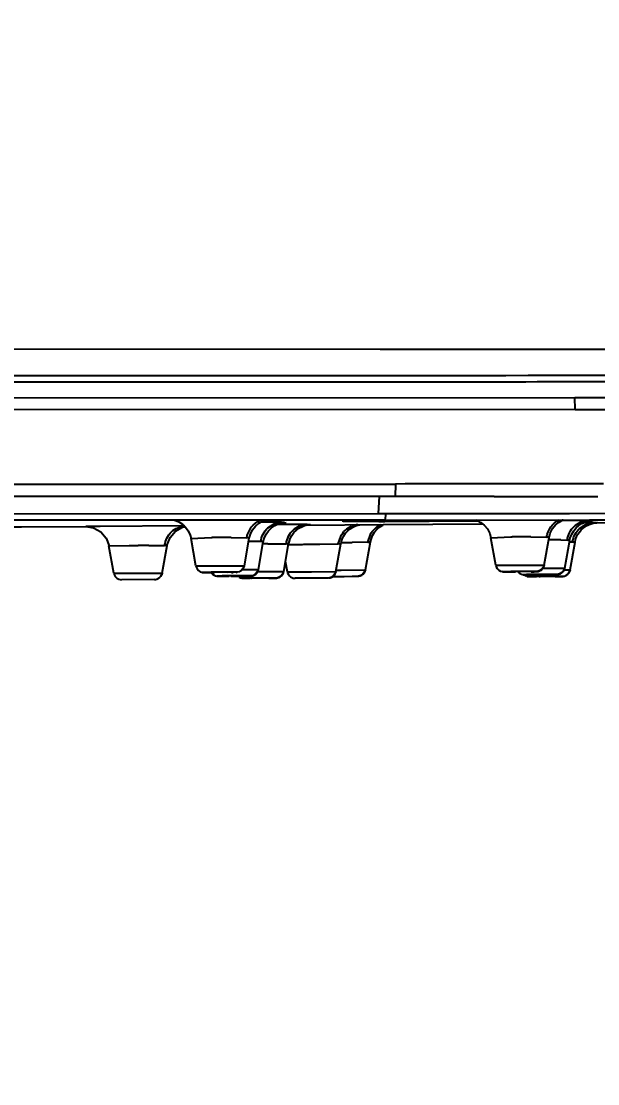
# Model space of a CAD drawing. Header units: millimetres. Extents: x 4625 to 5171, y -2661 to -1889.
# Drawn here: x 4784.05 to 4793.23, y -2127.61 to -2110.69 of the extents above; entities that cross this region are included whole.
import ezdxf

# ---------------------------------------------------------------- set-up
doc = ezdxf.new("R2010")
doc.units = ezdxf.units.MM
doc.header["$LTSCALE"] = 0.1
doc.layers.add('DIM', color=3, linetype='Continuous')
doc.styles.get("Standard").update_dxf_attribs({"font": 'arial.ttf'})
doc.dimstyles.new('ISO-25', dxfattribs={"dimtxt": 2.5, "dimasz": 2.5, "dimexe": 1.25, "dimexo": 0.625, "dimtad": 1, "dimlfac": 5, "dimtxsty": 'Standard', "dimcen": 2.5, "dimadec": 0, "dimazin": 0, "dimtfac": 1, "dimtmove": 0, "dimatfit": 3, "dimfxl": 0, "dimarcsym": 0})

# ---------------------------------------------------------------- blocks, each defined once
blk = doc.blocks.new('*D4')
at = {"layer": 'Defpoints', "color": 0}
for p in [(4744.225, -2117.851), (4811.072, -2117.852), (4811.072, -2142.426)]:
    blk.add_point(p, dxfattribs=at)
at = {"layer": 'DIM', "color": 0, "lineweight": -2}
for p, q in [((4744.225, -2118.476), (4744.225, -2143.676)), ((4811.072, -2118.477), (4811.072, -2143.676)), ((4748.225, -2142.426), (4807.072, -2142.426))]:
    blk.add_line(p, q, dxfattribs=at)
at = {"layer": 'DIM', "color": 0}
for points in [[(4748.225, -2141.76), (4748.225, -2143.093), (4744.225, -2142.426)], [(4807.072, -2141.76), (4807.072, -2143.093), (4811.072, -2142.426)]]:
    blk.add_solid(points, dxfattribs=at)
at = {"layer": 'DIM', "color": 0, "insert": (4791.126, -2139.759), "char_height": 4, "attachment_point": 5}
blk.add_mtext('267.5', dxfattribs=at)
blk = doc.blocks.new('*D16')
at = {"layer": 'Defpoints', "color": 0}
for p in [(4777.648, -2092.633), (4866.09, -2605.033), (4891.722, -2605.033)]:
    blk.add_point(p, dxfattribs=at)
at = {"layer": 'DIM', "color": 0, "lineweight": -2}
for p, q in [((4778.273, -2092.633), (4892.972, -2092.633)), ((4891.722, -2096.633), (4891.722, -2601.033)), ((4866.715, -2605.033), (4892.972, -2605.033))]:
    blk.add_line(p, q, dxfattribs=at)
at = {"layer": 'DIM', "color": 0}
for points in [[(4891.056, -2096.633), (4892.389, -2096.633), (4891.722, -2092.633)], [(4891.056, -2601.033), (4892.389, -2601.033), (4891.722, -2605.033)]]:
    blk.add_solid(points, dxfattribs=at)
at = {"layer": 'DIM', "color": 0, "insert": (4888.475, -2348.833), "char_height": 4, "attachment_point": 5, "rotation": 90}
blk.add_mtext('(2280)', dxfattribs=at)

msp = doc.modelspace()

# ---------------------------------------------------------------- linework, layer by layer
at = {"color": 7, "linetype": 'Continuous'}
for p, q in [((4789.7701, -2115.919), (4777.861, -2115.9148)), ((4792.812, -2115.9214), (4789.7702, -2115.919)), ((4777.649, -2116.6945), (4792.8661, -2116.6842)), ((4792.8729, -2116.8763), (4792.8662, -2116.6855)), ((4792.8729, -2116.8748), (4777.6484, -2116.8814)), ((4777.6484, -2118.0675), (4790.0141, -2118.0611)), ((4790.0141, -2118.0618), (4790.0087, -2118.2577)), ((4790.1661, -2118.0609), (4790.0141, -2118.0618)), ((4791.2298, -2118.058), (4791.0192, -2118.0583)), ((4791.5409, -2118.0579), (4791.2298, -2118.058)), ((4791.5889, -2118.0578), (4791.5409, -2118.0579)), ((4791.6109, -2118.0578), (4791.5889, -2118.0578)), ((4791.6695, -2118.0579), (4791.6109, -2118.0578)), ((4791.883, -2118.0579), (4791.6695, -2118.0579)), ((4792.7564, -2118.0586), (4791.883, -2118.0579)), ((4792.849, -2118.0587), (4792.7564, -2118.0586)), ((4792.9693, -2118.0588), (4792.849, -2118.0587)), ((4793.0037, -2118.0588), (4792.9693, -2118.0588)), ((4793.0976, -2118.0589), (4793.0037, -2118.0588)), ((4793.1966, -2118.059), (4793.0976, -2118.0589)), ((4793.3246, -2118.059), (4793.1966, -2118.059)), ((4789.7582, -2118.2584), (4777.6484, -2118.2626)), ((4789.7399, -2118.531), (4789.7582, -2118.2584)), ((4790.0088, -2118.2578), (4789.7582, -2118.258)), ((4790.1563, -2118.2583), (4790.0088, -2118.2578)), ((4791.3768, -2118.2616), (4790.1563, -2118.2583)), ((4791.5807, -2118.2619), (4791.3768, -2118.2616)), ((4777.6484, -2118.5355), (4789.7399, -2118.5313)), ((4789.74, -2118.5307), (4789.8648, -2118.5305)), ((4789.8463, -2118.6344), (4789.8648, -2118.5306)), ((4789.8648, -2118.5304), (4792.7825, -2118.5282)), ((4792.7825, -2118.5282), (4795.9435, -2118.5248)), ((4789.8462, -2118.6344), (4777.6484, -2118.6387)), ((4785.158, -2118.7373), (4785.0808, -2118.7378)), ((4785.0808, -2118.7378), (4785.0878, -2118.7378)), ((4785.0808, -2118.7378), (4785.2038, -2118.758)), ((4785.0988, -2118.7377), (4785.1313, -2118.7376)), ((4785.3123, -2118.7364), (4785.158, -2118.7373)), ((4786.6523, -2118.7293), (4785.3123, -2118.7364)), ((4786.4931, -2118.6364), (4786.5079, -2118.6402)), ((4786.5079, -2118.6402), (4786.5633, -2118.6638)), ((4786.5085, -2118.8138), (4786.6221, -2118.7499)), ((4786.5633, -2118.6638), (4786.6198, -2118.7002)), ((4786.6221, -2118.7499), (4786.6577, -2118.7437)), ((4787.838, -2118.6832), (4787.8959, -2118.6501)), ((4787.8959, -2118.6501), (4787.9355, -2118.6355)), ((4787.9795, -2118.7603), (4788.0822, -2118.6935)), ((4787.9904, -2118.8043), (4788.0384, -2118.7572)), ((4788.0384, -2118.7572), (4788.0912, -2118.7213)), ((4788.1995, -2118.6694), (4788.055, -2118.6677)), ((4788.0822, -2118.6935), (4788.1995, -2118.6694)), ((4788.2387, -2118.7036), (4788.1321, -2118.704)), ((4788.1971, -2118.6767), (4788.2713, -2118.6714)), ((4788.1995, -2118.6694), (4788.2457, -2118.671)), ((4788.2515, -2118.7036), (4788.2387, -2118.7036)), ((4788.6039, -2118.7037), (4788.2515, -2118.7036)), ((4788.592, -2118.716), (4789.8144, -2118.7076)), ((4788.6039, -2118.7037), (4788.6498, -2118.7043)), ((4788.6539, -2118.7061), (4788.6561, -2118.706)), ((4789.2082, -2118.6444), (4789.1646, -2118.6482)), ((4789.1646, -2118.6482), (4789.1866, -2118.6506)), ((4789.1782, -2118.6507), (4789.2795, -2118.6542)), ((4789.3853, -2118.6388), (4789.2082, -2118.6444)), ((4789.2493, -2118.6428), (4789.3465, -2118.6398)), ((4789.2795, -2118.6542), (4789.7466, -2118.6576)), ((4789.3465, -2118.6398), (4789.4379, -2118.6377)), ((4789.4379, -2118.6377), (4789.5501, -2118.6356)), ((4789.5501, -2118.6356), (4789.682, -2118.6337)), ((4789.6786, -2118.8278), (4789.7188, -2118.7812)), ((4789.7466, -2118.6576), (4789.8415, -2118.6577)), ((4789.8144, -2118.7076), (4791.3958, -2118.6939)), ((4789.8415, -2118.6577), (4791.2559, -2118.6469)), ((4789.8463, -2118.6344), (4793.098, -2118.6319)), ((4791.2896, -2118.6334), (4791.3091, -2118.6399)), ((4791.3091, -2118.6399), (4791.3685, -2118.6718)), ((4792.7237, -2118.6444), (4792.6594, -2118.6446)), ((4792.9417, -2118.7671), (4793.0442, -2118.7003)), ((4793.1616, -2118.6761), (4793.0178, -2118.677)), ((4793.0442, -2118.7003), (4793.1616, -2118.6761)), ((4793.1313, -2118.6464), (4793.0693, -2118.6455)), ((4793.0732, -2118.6511), (4793.148, -2118.6468)), ((4793.098, -2118.6319), (4794.3453, -2118.6307)), ((4793.1196, -2118.6496), (4793.121, -2118.6495)), ((4793.1616, -2118.6762), (4793.1846, -2118.676)), ((4793.1846, -2118.676), (4793.2072, -2118.676)), ((4793.2117, -2118.677), (4795.0086, -2118.6588)), ((4786.7576, -2118.9301), (4787.0762, -2118.9122)), ((4786.8344, -2119.3657), (4786.7576, -2118.9301)), ((4787.0762, -2118.9122), (4787.094, -2118.9119)), ((4787.3932, -2118.911), (4787.6426, -2118.9185)), ((4787.6065, -2119.364), (4787.6838, -2118.9253)), ((4787.6731, -2118.9217), (4787.655, -2118.9196)), ((4787.6836, -2118.9252), (4787.6731, -2118.9217)), ((4787.6836, -2118.9253), (4787.7016, -2118.859)), ((4787.9063, -2118.9826), (4787.9206, -2118.927)), ((4789.0997, -2119.014), (4789.139, -2118.8945)), ((4789.2174, -2118.8431), (4789.2532, -2118.8046)), ((4789.5723, -2118.9857), (4789.6114, -2118.8661)), ((4789.6124, -2118.9834), (4789.6219, -2118.9431)), ((4791.5307, -2118.9192), (4791.8492, -2118.9026)), ((4791.6074, -2119.354), (4791.5307, -2118.9192)), ((4791.8492, -2118.9026), (4791.8668, -2118.9023)), ((4792.1663, -2118.9006), (4792.4158, -2118.9065)), ((4792.3794, -2119.3516), (4792.4569, -2118.9122)), ((4792.4462, -2118.9091), (4792.4281, -2118.9073)), ((4792.4566, -2118.9121), (4792.4462, -2118.9091)), ((4792.4566, -2118.9121), (4792.476, -2118.8424)), ((4792.6413, -2118.9518), (4792.743, -2118.9539)), ((4792.7061, -2119.3985), (4792.7839, -2118.9577)), ((4792.7733, -2118.9556), (4792.7552, -2118.9544)), ((4792.7836, -2118.9576), (4792.7733, -2118.9556)), ((4792.7836, -2118.9576), (4792.7928, -2118.9182)), ((4792.869, -2118.9859), (4792.8793, -2118.9427)), ((4785.451, -2119.0475), (4785.7698, -2119.042)), ((4785.5276, -2119.4817), (4785.451, -2119.0475)), ((4785.7698, -2119.042), (4785.7873, -2119.0418)), ((4785.7873, -2119.0418), (4785.9134, -2119.0405)), ((4786.0869, -2119.0389), (4786.3366, -2119.0378)), ((4786.2997, -2119.4788), (4786.3773, -2119.0387)), ((4786.3668, -2119.0381), (4786.3489, -2119.0378)), ((4786.377, -2119.0387), (4786.3668, -2119.0381)), ((4786.377, -2119.0386), (4786.3793, -2119.0269)), ((4787.8656, -2118.9779), (4787.6794, -2118.9738)), ((4787.829, -2119.4222), (4787.9066, -2118.9826)), ((4787.8959, -2118.9801), (4787.8779, -2118.9786)), ((4787.9063, -2118.9826), (4787.8959, -2118.98)), ((4787.9799, -2119.0114), (4788.27, -2119.0122)), ((4788.2332, -2119.4553), (4788.3109, -2119.0149)), ((4788.3003, -2119.0134), (4788.2823, -2119.0126)), ((4788.3106, -2119.0149), (4788.3003, -2119.0134)), ((4788.3097, -2119.0247), (4788.4044, -2119.0234)), ((4788.3106, -2119.0149), (4788.3166, -2118.9873)), ((4788.4044, -2119.0234), (4788.5325, -2119.0218)), ((4788.5325, -2119.0218), (4788.5499, -2119.0215)), ((4788.5499, -2119.0215), (4788.676, -2119.0198)), ((4788.676, -2119.0198), (4788.8077, -2119.0181)), ((4788.8077, -2119.0181), (4789.0997, -2119.014)), ((4789.0624, -2119.4548), (4789.1403, -2119.0134)), ((4789.1119, -2119.0138), (4789.0997, -2119.014)), ((4789.1298, -2119.0136), (4789.1119, -2119.0138)), ((4789.5723, -2118.9857), (4789.3221, -2118.9913)), ((4789.5348, -2119.4251), (4789.6127, -2118.9835)), ((4789.6024, -2118.9845), (4789.5845, -2118.9852)), ((4792.7913, -2119.4281), (4792.8693, -2118.9859)), ((4792.8588, -2118.9851), (4792.8409, -2118.9848)), ((4792.869, -2118.9859), (4792.8588, -2118.9851)), ((4788.2904, -2119.4587), (4788.2615, -2119.295)), ((4786.8344, -2119.3657), (4787.2203, -2119.362)), ((4786.9591, -2119.4694), (4786.9381, -2119.4676)), ((4787.075, -2119.465), (4786.9595, -2119.4684)), ((4787.4825, -2119.4669), (4787.075, -2119.465)), ((4787.2203, -2119.4661), (4787.1122, -2119.4675)), ((4787.2203, -2119.362), (4787.6046, -2119.3637)), ((4787.3449, -2119.4676), (4787.2438, -2119.4666)), ((4787.3453, -2119.4678), (4787.3449, -2119.4676)), ((4787.5799, -2119.4217), (4787.6083, -2119.4217)), ((4787.5982, -2119.3915), (4787.6064, -2119.364)), ((4787.6083, -2119.4217), (4787.7018, -2119.4216)), ((4787.7018, -2119.4216), (4787.8271, -2119.422)), ((4787.8162, -2119.4566), (4787.8291, -2119.4566)), ((4787.8218, -2119.4472), (4787.829, -2119.4222)), ((4787.8291, -2119.4566), (4787.8469, -2119.4565)), ((4787.8469, -2119.4565), (4787.9858, -2119.456)), ((4787.9858, -2119.456), (4788.2312, -2119.4553)), ((4788.2904, -2119.4588), (4788.3199, -2119.4594)), ((4788.3199, -2119.4594), (4788.676, -2119.4588)), ((4788.676, -2119.4588), (4789.0603, -2119.455)), ((4789.1484, -2119.4306), (4789.5327, -2119.4255)), ((4791.6074, -2119.354), (4791.9932, -2119.3507)), ((4791.7147, -2119.4564), (4791.7142, -2119.4564)), ((4791.7322, -2119.4576), (4791.7147, -2119.4564)), ((4791.7326, -2119.4568), (4791.7311, -2119.4573)), ((4791.7311, -2119.4573), (4791.7322, -2119.4576)), ((4791.7322, -2119.4576), (4791.7697, -2119.4589)), ((4791.848, -2119.4537), (4791.7326, -2119.4568)), ((4791.7697, -2119.4589), (4791.8438, -2119.4596)), ((4791.8223, -2119.4596), (4791.9234, -2119.4598)), ((4792.2556, -2119.4545), (4791.848, -2119.4537)), ((4791.8682, -2119.4567), (4791.8686, -2119.4568)), ((4791.9932, -2119.4544), (4791.8851, -2119.4558)), ((4791.9932, -2119.3507), (4792.3775, -2119.3514)), ((4792.1177, -2119.4554), (4792.0166, -2119.4547)), ((4792.1182, -2119.4555), (4792.1177, -2119.4554)), ((4792.1713, -2119.4579), (4792.215, -2119.4571)), ((4792.3598, -2119.3989), (4792.4587, -2119.3985)), ((4792.3709, -2119.3796), (4792.3793, -2119.3516)), ((4792.4587, -2119.3985), (4792.7042, -2119.3984)), ((4792.6974, -2119.4271), (4792.7061, -2119.3985)), ((4792.7008, -2119.429), (4792.7493, -2119.4286)), ((4792.7493, -2119.4286), (4792.7893, -2119.4281)), ((4792.7879, -2119.4424), (4792.7913, -2119.4281)), ((4785.5276, -2119.4817), (4785.9134, -2119.4813)), ((4786.1773, -2119.5821), (4785.6513, -2119.5849)), ((4785.6513, -2119.5849), (4785.6527, -2119.5849)), ((4785.9134, -2119.4813), (4786.2976, -2119.4789)), ((4786.958, -2119.469), (4786.9591, -2119.4693)), ((4786.9591, -2119.4693), (4786.9965, -2119.471)), ((4786.9965, -2119.471), (4787.0705, -2119.4721)), ((4787.0292, -2119.4717), (4787.1294, -2119.4724)), ((4787.0953, -2119.4686), (4787.0957, -2119.4687)), ((4787.1819, -2119.5282), (4787.1687, -2119.5275)), ((4787.1822, -2119.5275), (4787.1807, -2119.5279)), ((4787.1807, -2119.5279), (4787.1819, -2119.5281)), ((4787.1819, -2119.5281), (4787.2195, -2119.5292)), ((4787.2216, -2119.5262), (4787.1822, -2119.5275)), ((4787.2533, -2119.5295), (4787.3665, -2119.5298)), ((4787.3178, -2119.5273), (4787.3183, -2119.5274)), ((4787.4428, -2119.5254), (4787.3346, -2119.5265)), ((4787.3346, -2119.5265), (4787.3501, -2119.5269)), ((4787.3898, -2119.5297), (4787.7049, -2119.5258)), ((4787.7053, -2119.5252), (4787.3946, -2119.5241)), ((4787.4004, -2119.4707), (4787.4256, -2119.4702)), ((4787.5673, -2119.526), (4787.4662, -2119.5256)), ((4787.5678, -2119.5261), (4787.5673, -2119.526)), ((4787.5863, -2119.5618), (4787.5801, -2119.5617)), ((4787.5865, -2119.5615), (4787.5851, -2119.5617)), ((4787.5851, -2119.5617), (4787.5863, -2119.5618)), ((4787.5863, -2119.5618), (4787.6241, -2119.5622)), ((4788.1096, -2119.5584), (4787.5865, -2119.5615)), ((4787.625, -2119.5279), (4787.646, -2119.5276)), ((4787.646, -2119.5276), (4787.6798, -2119.5269)), ((4787.7219, -2119.5609), (4787.7224, -2119.5609)), ((4787.8469, -2119.5595), (4787.7389, -2119.5604)), ((4787.9714, -2119.5593), (4787.8702, -2119.5595)), ((4787.9719, -2119.5594), (4787.9714, -2119.5593)), ((4787.9952, -2119.5604), (4788.1093, -2119.5587)), ((4788.3066, -2119.5019), (4788.3223, -2119.5225)), ((4788.5302, -2119.5619), (4788.4159, -2119.5621)), ((4788.6272, -2119.5614), (4788.5302, -2119.5619)), ((4788.731, -2119.5606), (4788.6272, -2119.5614)), ((4788.827, -2119.5597), (4788.731, -2119.5606)), ((4788.9389, -2119.5581), (4788.827, -2119.5597)), ((4789.0127, -2119.5336), (4789.0959, -2119.5332)), ((4789.0959, -2119.5332), (4789.1932, -2119.5324)), ((4789.1932, -2119.5324), (4789.3241, -2119.5308)), ((4792.0361, -2119.5036), (4792.0487, -2119.5052)), ((4792.0481, -2119.5051), (4792.0677, -2119.5059)), ((4792.0487, -2119.5052), (4792.0481, -2119.5051)), ((4792.0593, -2119.5056), (4792.0487, -2119.5052)), ((4792.0596, -2119.505), (4792.0581, -2119.5054)), ((4792.0581, -2119.5054), (4792.0593, -2119.5055)), ((4792.0593, -2119.5055), (4792.097, -2119.5062)), ((4792.0989, -2119.5038), (4792.0596, -2119.505)), ((4792.0677, -2119.5059), (4792.1265, -2119.5064)), ((4792.122, -2119.5344), (4792.1344, -2119.5359)), ((4792.1265, -2119.5064), (4792.1769, -2119.5064)), ((4792.1344, -2119.5359), (4792.1406, -2119.5361)), ((4792.1406, -2119.5361), (4792.1427, -2119.5361)), ((4792.1448, -2119.5361), (4792.1427, -2119.5361)), ((4792.145, -2119.536), (4792.1436, -2119.5361)), ((4792.1448, -2119.5361), (4792.1827, -2119.536)), ((4792.1841, -2119.5354), (4792.145, -2119.536)), ((4792.5826, -2119.5015), (4792.1746, -2119.5027)), ((4792.1827, -2119.536), (4792.2571, -2119.5354)), ((4792.2597, -2119.5346), (4792.1841, -2119.5354)), ((4792.1948, -2119.5044), (4792.1953, -2119.5045)), ((4792.3198, -2119.5025), (4792.2265, -2119.5037)), ((4792.3567, -2119.5337), (4792.2597, -2119.5346)), ((4792.2799, -2119.5348), (4792.2805, -2119.5349)), ((4792.4049, -2119.5335), (4792.2967, -2119.5346)), ((4792.2967, -2119.5346), (4792.3122, -2119.5345)), ((4792.4443, -2119.5026), (4792.3431, -2119.5026)), ((4792.4454, -2119.5329), (4792.3567, -2119.5337)), ((4792.4096, -2119.505), (4792.5292, -2119.5035)), ((4792.4477, -2119.5331), (4792.4281, -2119.5333)), ((4792.4448, -2119.5027), (4792.4443, -2119.5026)), ((4792.4605, -2119.5327), (4792.4454, -2119.5329)), ((4792.5293, -2119.5326), (4792.4477, -2119.5331)), ((4792.668, -2119.5313), (4792.4605, -2119.5327)), ((4792.5292, -2119.5035), (4792.5594, -2119.5029)), ((4792.5299, -2119.5326), (4792.5293, -2119.5326)), ((4792.5539, -2119.5328), (4792.6678, -2119.5314)), ((4792.6678, -2119.5314), (4792.6693, -2119.5313))]:
    msp.add_line(p, q, dxfattribs=at)
for points in [[(4783.4764, -2118.7445), (4784.0571, -2118.7425), (4785.0988, -2118.7377)], [(4785.2038, -2118.758), (4785.3191, -2118.8221), (4785.4049, -2118.9218), (4785.4514, -2119.0475)], [(4786.6198, -2118.7002), (4786.6712, -2118.7489), (4786.7132, -2118.8075), (4786.7438, -2118.875), (4786.758, -2118.93)], [(4787.7016, -2118.859), (4787.7365, -2118.7891), (4787.7833, -2118.7298), (4787.838, -2118.6832)], [(4788.0912, -2118.7213), (4788.1456, -2118.696), (4788.1957, -2118.6815), (4788.228, -2118.6761), (4788.2375, -2118.6752)], [(4788.3166, -2118.9873), (4788.3357, -2118.9311), (4788.3624, -2118.8805), (4788.3955, -2118.8357), (4788.4336, -2118.7972), (4788.4752, -2118.7658), (4788.5189, -2118.7414), (4788.563, -2118.7237), (4788.604, -2118.7129), (4788.6372, -2118.7076), (4788.6539, -2118.7061)], [(4789.2532, -2118.8046), (4789.2925, -2118.7726), (4789.3338, -2118.7472), (4789.3759, -2118.7281)], [(4789.3759, -2118.7281), (4789.4169, -2118.7151), (4789.4418, -2118.7102)], [(4789.7188, -2118.7812), (4789.7641, -2118.7432), (4789.8123, -2118.7141), (4789.8281, -2118.7075)], [(4791.3685, -2118.6718), (4791.4249, -2118.7175), (4791.4739, -2118.7768), (4791.511, -2118.848), (4791.531, -2118.9191)], [(4792.476, -2118.8424), (4792.512, -2118.7721), (4792.56, -2118.7129), (4792.6159, -2118.6667)], [(4792.6159, -2118.6667), (4792.6754, -2118.6339), (4792.6803, -2118.6322)], [(4792.7928, -2118.9182), (4792.8162, -2118.8577), (4792.8483, -2118.804), (4792.8877, -2118.7576)], [(4792.8877, -2118.7576), (4792.9322, -2118.7196), (4792.9797, -2118.6902)], [(4792.9389, -2118.8253), (4792.9663, -2118.793), (4792.9962, -2118.7646)], [(4792.9797, -2118.6902), (4793.0282, -2118.6691), (4793.0733, -2118.6564), (4793.106, -2118.6509), (4793.1196, -2118.6496)], [(4792.9962, -2118.7646), (4793.0279, -2118.7406), (4793.0608, -2118.7207), (4793.0941, -2118.7049), (4793.1271, -2118.6929), (4793.1591, -2118.6845), (4793.1891, -2118.6793), (4793.2125, -2118.6769), (4793.2235, -2118.6764), (4793.2252, -2118.6763)], [(4786.3793, -2119.0269), (4786.4238, -2118.9125), (4786.5085, -2118.8138)], [(4787.9206, -2118.927), (4787.9503, -2118.8612), (4787.9904, -2118.8043)], [(4789.14, -2119.0134), (4789.1445, -2118.9916), (4789.162, -2118.937)], [(4789.162, -2118.937), (4789.1866, -2118.8874), (4789.2174, -2118.8431)], [(4789.6219, -2118.9431), (4789.6458, -2118.8819), (4789.6786, -2118.8278)], [(4792.8793, -2118.9427), (4792.8949, -2118.9003), (4792.9149, -2118.8611), (4792.9389, -2118.8253)], [(4786.8345, -2119.3657), (4786.8386, -2119.3823), (4786.8528, -2119.4121), (4786.8758, -2119.4386), (4786.9038, -2119.4568), (4786.93, -2119.466), (4786.9381, -2119.4676)], [(4786.938, -2119.4676), (4786.9439, -2119.4685), (4786.9567, -2119.4697), (4786.969, -2119.4703), (4786.9848, -2119.4708), (4787.0048, -2119.4713), (4787.0292, -2119.4717)], [(4786.9595, -2119.4684), (4786.9581, -2119.4687), (4786.958, -2119.469)], [(4787.4821, -2119.4678), (4787.4836, -2119.4675), (4787.4837, -2119.4672), (4787.4825, -2119.4669)], [(4787.5552, -2119.4446), (4787.5802, -2119.4213), (4787.5982, -2119.3915)], [(4787.7861, -2119.4964), (4787.8066, -2119.4746), (4787.8218, -2119.4472)], [(4788.1145, -2119.5586), (4788.1189, -2119.5583), (4788.1348, -2119.5561), (4788.1565, -2119.5497), (4788.1777, -2119.5387), (4788.1975, -2119.523), (4788.2145, -2119.5023), (4788.2272, -2119.4771), (4788.2332, -2119.4553)], [(4788.2904, -2119.4587), (4788.295, -2119.4769), (4788.3066, -2119.5019)], [(4788.9432, -2119.5581), (4788.9443, -2119.558), (4788.9528, -2119.5574), (4788.9695, -2119.5544), (4788.9884, -2119.548), (4789.0065, -2119.5385), (4789.0233, -2119.5256), (4789.0381, -2119.5095), (4789.0504, -2119.4903), (4789.0592, -2119.4684), (4789.0624, -2119.4548)], [(4789.4219, -2119.5281), (4789.4296, -2119.5272), (4789.4508, -2119.5221), (4789.4733, -2119.5121), (4789.4951, -2119.4965), (4789.5142, -2119.4748), (4789.5286, -2119.4475), (4789.5348, -2119.4251)], [(4791.6074, -2119.354), (4791.6139, -2119.3773), (4791.6306, -2119.4074), (4791.6546, -2119.4317), (4791.6821, -2119.4476), (4791.7072, -2119.4552), (4791.7147, -2119.4564)], [(4791.7142, -2119.4564), (4791.7201, -2119.4571), (4791.7312, -2119.4579), (4791.7424, -2119.4584), (4791.7565, -2119.4587), (4791.7745, -2119.4591), (4791.8223, -2119.4596)], [(4791.9618, -2119.4598), (4791.9703, -2119.4702), (4791.9919, -2119.4869), (4792.0149, -2119.498), (4792.0361, -2119.5036)], [(4792.215, -2119.4571), (4792.2319, -2119.4566), (4792.2453, -2119.4561), (4792.2558, -2119.4556), (4792.2655, -2119.4549), (4792.2813, -2119.4525), (4792.3055, -2119.4448), (4792.3305, -2119.4305)], [(4792.2552, -2119.4553), (4792.2567, -2119.455), (4792.2568, -2119.4548), (4792.2556, -2119.4545)], [(4792.3305, -2119.4305), (4792.3534, -2119.4085), (4792.3709, -2119.3796)], [(4792.6596, -2119.4756), (4792.6805, -2119.4549), (4792.6974, -2119.4271)], [(4792.6695, -2119.5314), (4792.6715, -2119.5313), (4792.6767, -2119.5311), (4792.6878, -2119.5298), (4792.7004, -2119.5271), (4792.7137, -2119.5228), (4792.7271, -2119.5166), (4792.7401, -2119.5086), (4792.7522, -2119.4989), (4792.7633, -2119.4874), (4792.7732, -2119.4741), (4792.7815, -2119.4591), (4792.7879, -2119.4424)], [(4785.5276, -2119.4816), (4785.5331, -2119.5021), (4785.5491, -2119.5326), (4785.5747, -2119.5592), (4785.6095, -2119.578), (4785.6513, -2119.585)], [(4786.1772, -2119.5821), (4786.2179, -2119.5751), (4786.2523, -2119.5565), (4786.278, -2119.5301), (4786.2941, -2119.4996), (4786.2996, -2119.4788)], [(4787.0764, -2119.4721), (4787.0775, -2119.4743), (4787.0984, -2119.4975), (4787.1227, -2119.5139), (4787.1472, -2119.5236), (4787.1664, -2119.5273), (4787.1687, -2119.5275)], [(4787.1678, -2119.5274), (4787.1722, -2119.5279), (4787.1812, -2119.5284), (4787.1903, -2119.5287), (4787.2016, -2119.529), (4787.2158, -2119.5292), (4787.2533, -2119.5295)], [(4787.5216, -2119.5448), (4787.5441, -2119.5551), (4787.5653, -2119.5603), (4787.5781, -2119.5616), (4787.5801, -2119.5617)], [(4787.6798, -2119.5269), (4787.6922, -2119.5265), (4787.7019, -2119.5262), (4787.7101, -2119.5258), (4787.7204, -2119.5248), (4787.74, -2119.5208), (4787.7631, -2119.5116), (4787.7861, -2119.4964)], [(4787.7049, -2119.5258), (4787.7063, -2119.5256), (4787.7064, -2119.5254), (4787.7053, -2119.5252)], [(4788.1093, -2119.5587), (4788.1107, -2119.5586), (4788.1108, -2119.5585), (4788.1096, -2119.5584)], [(4788.3223, -2119.5225), (4788.3405, -2119.5385), (4788.3603, -2119.5501), (4788.3804, -2119.5576), (4788.3987, -2119.5612), (4788.4091, -2119.562), (4788.412, -2119.5621)], [(4789.3241, -2119.5308), (4789.35, -2119.5304), (4789.3879, -2119.5296)], [(4789.3879, -2119.5296), (4789.4006, -2119.5292), (4789.4101, -2119.5289), (4789.4182, -2119.5284), (4789.4218, -2119.5281)], [(4792.0609, -2119.5058), (4792.0617, -2119.5066), (4792.0765, -2119.5173), (4792.0919, -2119.5254), (4792.1073, -2119.5311), (4792.122, -2119.5344)], [(4792.5594, -2119.5029), (4792.5704, -2119.5026), (4792.579, -2119.5023), (4792.5861, -2119.502), (4792.5945, -2119.5013), (4792.6123, -2119.4983), (4792.6358, -2119.4901), (4792.6596, -2119.4756)], [(4792.5823, -2119.502), (4792.5837, -2119.5018), (4792.5838, -2119.5017), (4792.5826, -2119.5015)]]:
    msp.add_lwpolyline(points, dxfattribs=at)
for centre, radius, start, end in [((4792.1301, -4678.6992), 2562.7779, 89.8036205, 89.9847535), ((4792.1753, 790.5786), 2907.2639, 270.0136169, 270.1839475), ((4792.2115, 536.1851), 2653.0615, 270.0142835, 270.1672081), ((4791.3593, -2361.6682), 243.6102, 90.079977, 90.280627), ((4792.3846, -1588.5906), 529.6719, 269.913046, 270.091535), ((4787.795, -2153.7608), 35.0941, 89.5755, 89.88002), ((4789.1761, -2118.3821), 0.2687, 270.44536, 276.7256), ((4789.4365, -2119.0231), 0.3177, 95.41472, 112.33074), ((4790.0335, -2147.66), 29.0284, 90.82164, 91.27961), ((4790.7657, -2090.3817), 28.2695, 270.99356, 271.13203), ((4792.808, -2165.7613), 47.1169, 89.84913, 90.10253), ((4792.9032, -2134.8444), 16.1999, 89.38768, 89.89783), ((4787.2907, -2132.1408), 13.2303, 90.30489, 90.85183), ((4787.2823, -2131.0019), 12.0914, 89.47414, 90.29359), ((4787.591, -2119.6187), 0.7021, 84.77289, 85.7828), ((4792.111, -2134.2496), 15.3493, 90.43966, 90.9113), ((4792.0963, -2132.5518), 13.6514, 89.70628, 90.43274), ((4792.3665, -2119.7203), 0.8153, 85.66899, 86.53702), ((4792.5362, -2135.8659), 16.9145, 90.14594, 90.28643), ((4792.5317, -2130.9239), 11.9726, 89.47542, 90.1844), ((4792.7014, -2120.101), 1.1478, 87.31026, 87.92444), ((4786.6411, -2188.1519), 69.1152, 90.45938, 90.603263), ((4786.3143, -2122.5638), 3.5261, 89.43911, 89.63819), ((4787.8181, -2119.9297), 0.953, 86.407, 87.14792), ((4788.167, -2147.6036), 28.5928, 90.37506, 90.53126), ((4788.2307, -2120.5227), 1.511, 88.04188, 88.5076), ((4788.1623, -2051.1821), 67.8191, 270.833127, 270.979852), ((4789.4814, -2116.2398), 2.7474, 271.89661, 272.15138), ((4792.8115, -2124.5688), 5.5841, 89.82469, 90.26231), ((4793.2246, -2119.0494), 0.4012, 169.06609, 170.72147), ((4792.813, -2121.4975), 2.5128, 89.36563, 89.64517), ((4788.9159, -2077.2751), 42.1561, 270.19685, 270.31606), ((4786.1752, -2119.4586), 0.1236, 270.32201, 298.99333), ((4787.3043, -2112.5561), 6.9736, 269.30299, 269.91232), ((4787.3743, -2126.8911), 7.3665, 90.59798, 91.18745), ((4787.5164, -2138.5191), 18.9954, 90.36756, 90.66061), ((4787.6575, -2105.3553), 14.2069, 269.86509, 270.16471), ((4792.1533, -2110.6005), 8.9059, 269.63747, 270.11494), ((4792.2813, -2128.8637), 9.3617, 90.65313, 91.11662), ((4792.6668, -2119.4077), 0.1236, 270.53901, 297.59541)]:
    msp.add_arc(centre, radius, start, end, dxfattribs=at)
for points, knots in [([(4777.4373, -2116.3362), (4781.2698, -2116.3362), (4788.88, -2116.3323), (4798.0948, -2116.3291), (4804.499, -2116.2993), (4807.6554, -2116.2637), (4809.4448, -2116.2163), (4810.2127, -2116.1772), (4810.4498, -2116.1499)], [0, 0, 0, 0, 0.3482528, 0.6915141, 0.8373035, 0.9302051, 0.9783096, 1, 1, 1, 1]), ([(4810.6764, -2116.2553), (4810.4371, -2116.2879), (4809.6608, -2116.3161), (4807.8582, -2116.3739), (4804.6833, -2116.4031), (4800.1624, -2116.4287), (4794.7471, -2116.4351), (4787.0819, -2116.4415), (4781.2978, -2116.4432), (4777.4369, -2116.4433)], [0, 0, 0, 0, 0.021798, 0.0699556, 0.1628825, 0.308237, 0.4780019, 0.6515748, 1, 1, 1, 1]), ([(4786.3366, -2119.0378), (4786.3496, -2118.9583), (4786.4229, -2118.8054), (4786.5803, -2118.7336), (4786.6567, -2118.7296)], [0, 0, 0, 0, 0.5125529, 1, 1, 1, 1]), ([(4793.0178, -2118.677), (4793.0166, -2118.677), (4793.0144, -2118.677), (4793.0121, -2118.6771), (4793.011, -2118.6771)], [0, 0, 0, 0, 0.4984156, 1, 1, 1, 1]), ([(4787.6046, -2119.3637), (4787.605, -2119.3637), (4787.6054, -2119.3639), (4787.6064, -2119.3639), (4787.6064, -2119.364)], [0, 0, 0, 0, 0.749131, 1, 1, 1, 1]), ([(4787.8271, -2119.422), (4787.8276, -2119.422), (4787.8279, -2119.4222), (4787.829, -2119.422), (4787.829, -2119.4222)], [0, 0, 0, 0, 0.752414, 1, 1, 1, 1]), ([(4789.0624, -2119.4548), (4789.0623, -2119.4549), (4789.0613, -2119.4548), (4789.0609, -2119.455), (4789.0603, -2119.455)], [0, 0, 0, 0, 0.257025, 1, 1, 1, 1]), ([(4789.5348, -2119.4251), (4789.5347, -2119.4253), (4789.5337, -2119.4252), (4789.5332, -2119.4254), (4789.5327, -2119.4254)], [0, 0, 0, 0, 0.2646653, 1, 1, 1, 1]), ([(4792.3775, -2119.3514), (4792.3779, -2119.3514), (4792.3783, -2119.3515), (4792.3794, -2119.3514), (4792.3793, -2119.3516)], [0, 0, 0, 0, 0.751272, 1, 1, 1, 1]), ([(4792.7042, -2119.3984), (4792.7046, -2119.3984), (4792.705, -2119.3986), (4792.7061, -2119.3983), (4792.7061, -2119.3985)], [0, 0, 0, 0, 0.7526215, 1, 1, 1, 1]), ([(4792.7893, -2119.4281), (4792.7898, -2119.4281), (4792.7902, -2119.4279), (4792.7912, -2119.4282), (4792.7913, -2119.4281)], [0, 0, 0, 0, 0.7493265, 1, 1, 1, 1]), ([(4786.2976, -2119.4789), (4786.2981, -2119.4789), (4786.2986, -2119.4787), (4786.2996, -2119.479), (4786.2996, -2119.4788)], [0, 0, 0, 0, 0.7476995, 1, 1, 1, 1])]:
    msp.add_open_spline(points, degree=3, knots=knots, dxfattribs=at)
for points in [[(4787.6426, -2118.9185), (4787.6625, -2118.8017), (4787.7482, -2118.6814), (4787.8574, -2118.6352)], [(4787.8656, -2118.9779), (4787.8791, -2118.8971), (4787.9199, -2118.8165), (4787.9795, -2118.7603)], [(4788.3836, -2118.7945), (4788.4414, -2118.74), (4788.5245, -2118.7044), (4788.6039, -2118.7037)], [(4789.139, -2118.8945), (4789.1761, -2118.8229), (4789.2412, -2118.7599), (4789.3158, -2118.7292)], [(4789.6114, -2118.8661), (4789.6467, -2118.798), (4789.7069, -2118.7378), (4789.7767, -2118.7058)], [(4792.4158, -2118.9064), (4792.4347, -2118.7942), (4792.5133, -2118.6791), (4792.6158, -2118.6296)], [(4792.743, -2118.9539), (4792.7564, -2118.8732), (4792.7971, -2118.7926), (4792.8565, -2118.7364)], [(4792.8306, -2118.9733), (4792.8454, -2118.8966), (4792.885, -2118.8208), (4792.9417, -2118.7671)], [(4792.8565, -2118.7364), (4792.9141, -2118.6819), (4792.997, -2118.6463), (4793.0763, -2118.6454)], [(4788.27, -2119.0122), (4788.2834, -2118.9315), (4788.3241, -2118.8507), (4788.3836, -2118.7945)], [(4789.14, -2119.0134), (4789.1366, -2119.0135), (4789.1332, -2119.0135), (4789.1299, -2119.0135)], [(4789.6124, -2118.9834), (4789.6108, -2118.9836), (4789.6074, -2118.9839), (4789.604, -2118.9842), (4789.6024, -2118.9844)], [(4787.6046, -2119.3637), (4787.5952, -2119.4162), (4787.5358, -2119.4666), (4787.4825, -2119.4669)], [(4787.8271, -2119.422), (4787.8178, -2119.4744), (4787.7585, -2119.5249), (4787.7053, -2119.5252)], [(4788.2312, -2119.4553), (4788.222, -2119.5076), (4788.1627, -2119.5581), (4788.1096, -2119.5585)], [(4788.2312, -2119.4553), (4788.2319, -2119.4553), (4788.2325, -2119.4553), (4788.2332, -2119.4553)], [(4789.0603, -2119.455), (4789.0513, -2119.5062), (4788.9952, -2119.5558), (4788.9432, -2119.5581)], [(4789.5327, -2119.4254), (4789.524, -2119.475), (4789.472, -2119.5234), (4789.4219, -2119.5281)], [(4792.3775, -2119.3514), (4792.3682, -2119.4038), (4792.3089, -2119.4543), (4792.2556, -2119.4546)], [(4792.7042, -2119.3984), (4792.6949, -2119.4507), (4792.6358, -2119.5011), (4792.5826, -2119.5016)], [(4792.7893, -2119.4281), (4792.7829, -2119.4644), (4792.7567, -2119.5002), (4792.7241, -2119.5173)], [(4786.2976, -2119.4789), (4786.2914, -2119.5143), (4786.2665, -2119.5493), (4786.2351, -2119.5666)]]:
    msp.add_open_spline(points, degree=3, dxfattribs=at)

# ---------------------------------------------------------------- dimensions: what is measured, and where the dimension line sits
at = {"layer": 'DIM'}
dim = msp.add_linear_dim(base=(4891.7225, -2605.0328), p1=(4777.6484, -2092.6331), p2=(4866.0903, -2605.0328), angle=90, text='(2280)', dimstyle='ISO-25', override={"dimtxt": 4, "dimasz": 4, "dimlfac": 4, "dimadec": 1, "dimfxl": 1.25}, dxfattribs=at)
dim.commit()
dim.dimension.update_dxf_attribs({"geometry": '*D16', "text_midpoint": (4888.4754, -2348.833)})
dim = msp.add_linear_dim(base=(4811.0717, -2142.4263), p1=(4744.2252, -2117.8507), p2=(4811.0717, -2117.8516), text='267.5', dimstyle='ISO-25', override={"dimtxt": 4, "dimasz": 4, "dimlfac": 4, "dimadec": 1, "dimfxl": 1.25}, dxfattribs=at)
dim.commit()
dim.dimension.update_dxf_attribs({"geometry": '*D4', "text_midpoint": (4791.1263, -2142.4263), "dimtype": 128})

doc.saveas('drawing.dxf')
